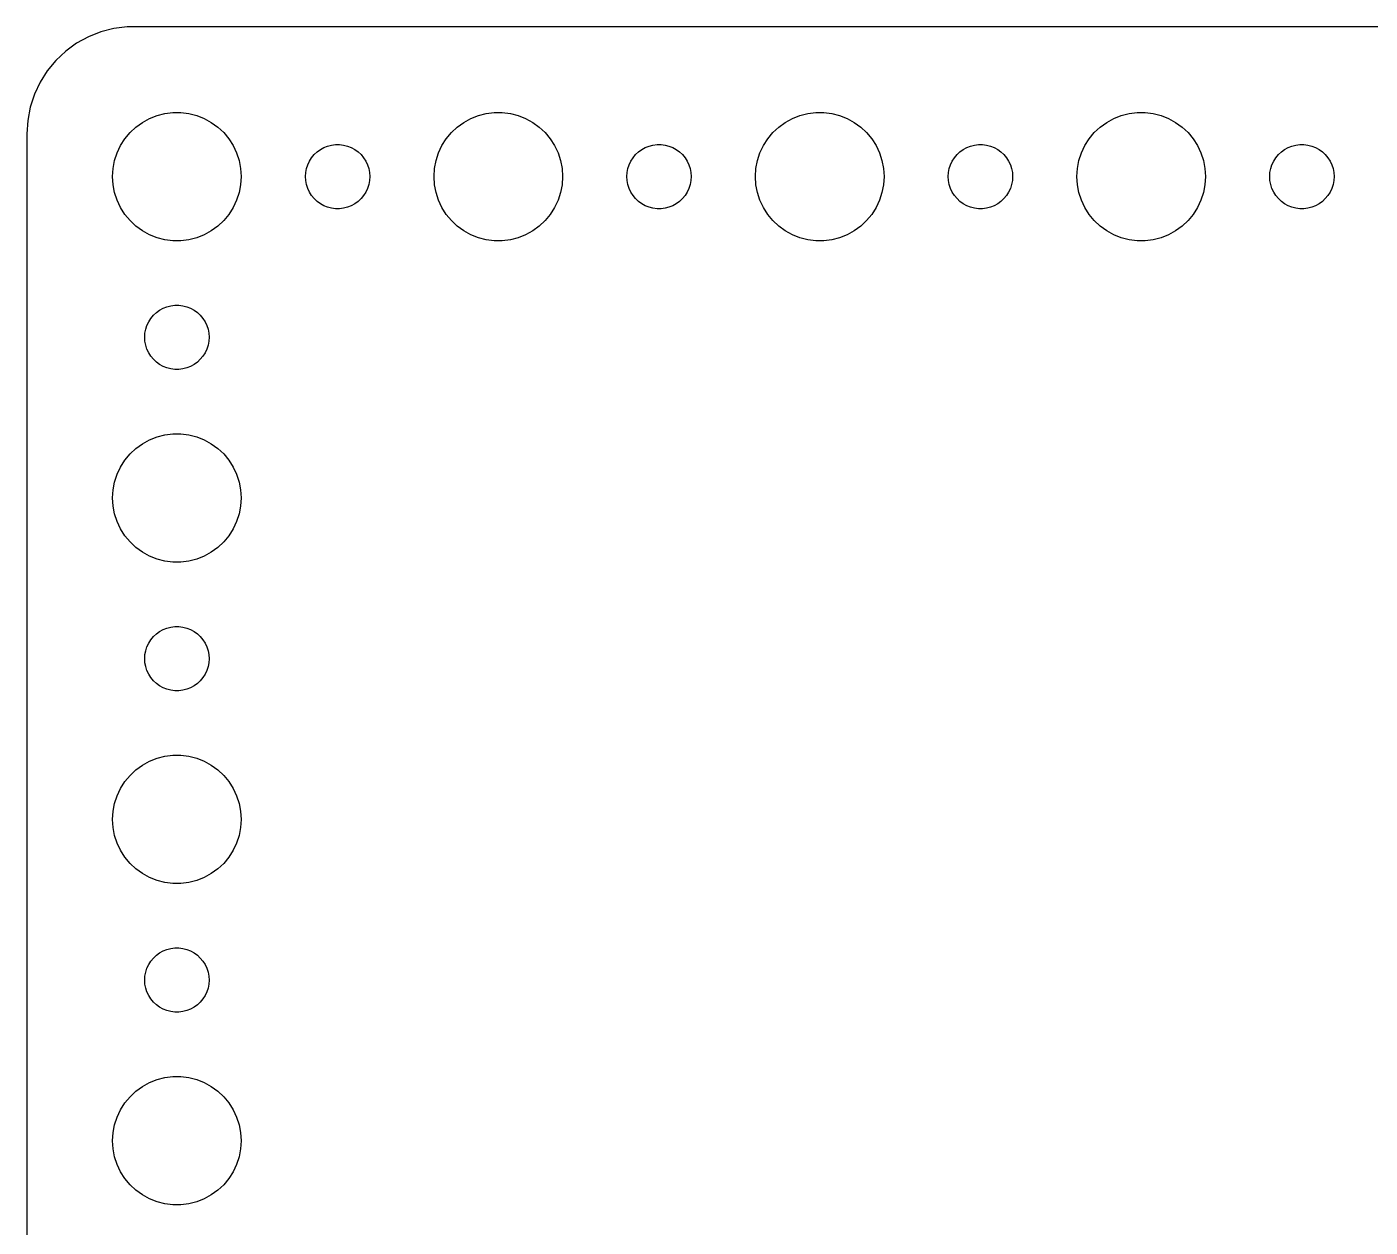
# Model space of a CAD drawing. Header units: metres. Extents: x -134 to 134, y 176 to 394.
# Drawn here: x -134.5 to -71.8, y 338 to 394 of the extents above; entities that cross this region are included whole.
import ezdxf

# ---------------------------------------------------------------- set-up
doc = ezdxf.new("R2010")
doc.units = ezdxf.units.M

msp = doc.modelspace()

# ---------------------------------------------------------------- linework, layer by layer
for p, q in [((-131.045, 393.755), (-131.629, 393.524)), ((-130.437, 393.911), (-131.045, 393.755)), ((-129.814, 393.99), (-130.437, 393.911)), ((129.814, 393.99), (-129.814, 393.99)), ((-132.179, 393.222), (-132.687, 392.853)), ((-131.629, 393.524), (-132.179, 393.222)), ((-133.145, 392.423), (-133.545, 391.939)), ((-132.687, 392.853), (-133.145, 392.423)), ((-133.545, 391.939), (-133.882, 391.409)), ((-133.882, 391.409), (-134.149, 390.841)), ((-134.149, 390.841), (-134.343, 390.243)), ((-134.343, 390.243), (-134.461, 389.627)), ((-128.427, 389.853), (-128.062, 389.947)), ((-128.062, 389.947), (-127.688, 389.994)), ((-127.688, 389.994), (-127.312, 389.994)), ((-127.312, 389.994), (-126.938, 389.947)), ((-126.938, 389.947), (-126.573, 389.853)), ((-113.427, 389.853), (-113.062, 389.947)), ((-113.062, 389.947), (-112.688, 389.994)), ((-112.688, 389.994), (-112.312, 389.994)), ((-112.312, 389.994), (-111.938, 389.947)), ((-111.938, 389.947), (-111.573, 389.853)), ((-98.427, 389.853), (-98.0621, 389.947)), ((-98.0621, 389.947), (-97.6884, 389.994)), ((-97.6884, 389.994), (-97.3116, 389.994)), ((-97.3116, 389.994), (-96.9379, 389.947)), ((-96.9379, 389.947), (-96.573, 389.853)), ((-83.427, 389.853), (-83.0621, 389.947)), ((-83.0621, 389.947), (-82.6884, 389.994)), ((-82.6884, 389.994), (-82.3116, 389.994)), ((-82.3116, 389.994), (-81.9379, 389.947)), ((-81.9379, 389.947), (-81.573, 389.853)), ((-134.461, 389.627), (-134.5, 389)), ((-129.687, 389.054), (-129.412, 389.312)), ((-129.412, 389.312), (-129.107, 389.533)), ((-129.107, 389.533), (-128.777, 389.714)), ((-128.777, 389.714), (-128.427, 389.853)), ((-126.573, 389.853), (-126.223, 389.714)), ((-126.223, 389.714), (-125.893, 389.533)), ((-125.893, 389.533), (-125.588, 389.312)), ((-125.588, 389.312), (-125.313, 389.054)), ((-114.687, 389.054), (-114.412, 389.312)), ((-114.412, 389.312), (-114.107, 389.533)), ((-114.107, 389.533), (-113.777, 389.714)), ((-113.777, 389.714), (-113.427, 389.853)), ((-111.573, 389.853), (-111.223, 389.714)), ((-111.223, 389.714), (-110.893, 389.533)), ((-110.893, 389.533), (-110.588, 389.312)), ((-110.588, 389.312), (-110.313, 389.054)), ((-99.6869, 389.054), (-99.4123, 389.312)), ((-99.4123, 389.312), (-99.1075, 389.533)), ((-99.1075, 389.533), (-98.7773, 389.714)), ((-98.7773, 389.714), (-98.427, 389.853)), ((-96.573, 389.853), (-96.2227, 389.714)), ((-96.2227, 389.714), (-95.8925, 389.533)), ((-95.8925, 389.533), (-95.5877, 389.312)), ((-95.5877, 389.312), (-95.3131, 389.054)), ((-84.6869, 389.054), (-84.4123, 389.312)), ((-84.4123, 389.312), (-84.1075, 389.533)), ((-84.1075, 389.533), (-83.7773, 389.714)), ((-83.7773, 389.714), (-83.427, 389.853)), ((-81.573, 389.853), (-81.2227, 389.714)), ((-81.2227, 389.714), (-80.8925, 389.533)), ((-80.8925, 389.533), (-80.5877, 389.312)), ((-80.5877, 389.312), (-80.3131, 389.054)), ((-134.5, 389), (-134.5, 295)), ((-130.129, 388.445), (-129.927, 388.763)), ((-129.927, 388.763), (-129.687, 389.054)), ((-125.313, 389.054), (-125.073, 388.763)), ((-125.073, 388.763), (-124.871, 388.445)), ((-115.129, 388.445), (-114.927, 388.763)), ((-114.927, 388.763), (-114.687, 389.054)), ((-110.313, 389.054), (-110.073, 388.763)), ((-110.073, 388.763), (-109.871, 388.445)), ((-100.129, 388.445), (-99.927, 388.763)), ((-99.927, 388.763), (-99.6869, 389.054)), ((-95.3131, 389.054), (-95.073, 388.763)), ((-95.073, 388.763), (-94.8711, 388.445)), ((-85.1289, 388.445), (-84.927, 388.763)), ((-84.927, 388.763), (-84.6869, 389.054)), ((-80.3131, 389.054), (-80.073, 388.763)), ((-80.073, 388.763), (-79.8711, 388.445)), ((-130.406, 387.746), (-130.289, 388.104)), ((-130.289, 388.104), (-130.129, 388.445)), ((-124.871, 388.445), (-124.711, 388.104)), ((-124.711, 388.104), (-124.594, 387.746)), ((-121.214, 387.882), (-121.093, 388.027)), ((-121.093, 388.027), (-120.956, 388.156)), ((-120.956, 388.156), (-120.804, 388.266)), ((-120.804, 388.266), (-120.639, 388.357)), ((-120.639, 388.357), (-120.464, 388.427)), ((-120.464, 388.427), (-120.281, 388.473)), ((-120.281, 388.473), (-120.094, 388.497)), ((-120.094, 388.497), (-119.906, 388.497)), ((-119.906, 388.497), (-119.719, 388.473)), ((-119.719, 388.473), (-119.536, 388.427)), ((-119.536, 388.427), (-119.361, 388.357)), ((-119.361, 388.357), (-119.196, 388.266)), ((-119.196, 388.266), (-119.044, 388.156)), ((-119.044, 388.156), (-118.907, 388.027)), ((-118.907, 388.027), (-118.786, 387.882)), ((-115.406, 387.746), (-115.289, 388.104)), ((-115.289, 388.104), (-115.129, 388.445)), ((-109.871, 388.445), (-109.711, 388.104)), ((-109.711, 388.104), (-109.594, 387.746)), ((-106.214, 387.882), (-106.093, 388.027)), ((-106.093, 388.027), (-105.956, 388.156)), ((-105.956, 388.156), (-105.804, 388.266)), ((-105.804, 388.266), (-105.639, 388.357)), ((-105.639, 388.357), (-105.464, 388.427)), ((-105.464, 388.427), (-105.281, 388.473)), ((-105.281, 388.473), (-105.094, 388.497)), ((-105.094, 388.497), (-104.906, 388.497)), ((-104.906, 388.497), (-104.719, 388.473)), ((-104.719, 388.473), (-104.536, 388.427)), ((-104.536, 388.427), (-104.361, 388.357)), ((-104.361, 388.357), (-104.196, 388.266)), ((-104.196, 388.266), (-104.044, 388.156)), ((-104.044, 388.156), (-103.907, 388.027)), ((-103.907, 388.027), (-103.786, 387.882)), ((-100.406, 387.746), (-100.289, 388.104)), ((-100.289, 388.104), (-100.129, 388.445)), ((-94.8711, 388.445), (-94.7107, 388.104)), ((-94.7107, 388.104), (-94.5943, 387.746)), ((-91.2135, 387.882), (-91.0934, 388.027)), ((-91.0934, 388.027), (-90.9561, 388.156)), ((-90.9561, 388.156), (-90.8037, 388.266)), ((-90.8037, 388.266), (-90.6387, 388.357)), ((-90.6387, 388.357), (-90.4635, 388.427)), ((-90.4635, 388.427), (-90.2811, 388.473)), ((-90.2811, 388.473), (-90.0942, 388.497)), ((-90.0942, 388.497), (-89.9058, 388.497)), ((-89.9058, 388.497), (-89.7189, 388.473)), ((-89.7189, 388.473), (-89.5365, 388.427)), ((-89.5365, 388.427), (-89.3613, 388.357)), ((-89.3613, 388.357), (-89.1963, 388.266)), ((-89.1963, 388.266), (-89.0439, 388.156)), ((-89.0439, 388.156), (-88.9065, 388.027)), ((-88.9065, 388.027), (-88.7865, 387.882)), ((-85.4057, 387.746), (-85.2893, 388.104)), ((-85.2893, 388.104), (-85.1289, 388.445)), ((-79.8711, 388.445), (-79.7107, 388.104)), ((-79.7107, 388.104), (-79.5943, 387.746)), ((-76.2135, 387.882), (-76.0934, 388.027)), ((-76.0934, 388.027), (-75.9561, 388.156)), ((-75.9561, 388.156), (-75.8037, 388.266)), ((-75.8037, 388.266), (-75.6387, 388.357)), ((-75.6387, 388.357), (-75.4635, 388.427)), ((-75.4635, 388.427), (-75.2811, 388.473)), ((-75.2811, 388.473), (-75.0942, 388.497)), ((-75.0942, 388.497), (-74.9058, 388.497)), ((-74.9058, 388.497), (-74.7189, 388.473)), ((-74.7189, 388.473), (-74.5365, 388.427)), ((-74.5365, 388.427), (-74.3613, 388.357)), ((-74.3613, 388.357), (-74.1963, 388.266)), ((-74.1963, 388.266), (-74.0439, 388.156)), ((-74.0439, 388.156), (-73.9065, 388.027)), ((-73.9065, 388.027), (-73.7865, 387.882)), ((-130.476, 387.376), (-130.406, 387.746)), ((-124.594, 387.746), (-124.524, 387.376)), ((-121.453, 387.373), (-121.395, 387.552)), ((-121.395, 387.552), (-121.314, 387.723)), ((-121.314, 387.723), (-121.214, 387.882)), ((-118.786, 387.882), (-118.686, 387.723)), ((-118.686, 387.723), (-118.605, 387.552)), ((-118.605, 387.552), (-118.547, 387.373)), ((-115.476, 387.376), (-115.406, 387.746)), ((-109.594, 387.746), (-109.524, 387.376)), ((-106.453, 387.373), (-106.395, 387.552)), ((-106.395, 387.552), (-106.314, 387.723)), ((-106.314, 387.723), (-106.214, 387.882)), ((-103.786, 387.882), (-103.686, 387.723)), ((-103.686, 387.723), (-103.605, 387.552)), ((-103.605, 387.552), (-103.547, 387.373)), ((-100.476, 387.376), (-100.406, 387.746)), ((-94.5943, 387.746), (-94.5237, 387.376)), ((-91.4529, 387.373), (-91.3947, 387.552)), ((-91.3947, 387.552), (-91.3145, 387.723)), ((-91.3145, 387.723), (-91.2135, 387.882)), ((-88.7865, 387.882), (-88.6855, 387.723)), ((-88.6855, 387.723), (-88.6053, 387.552)), ((-88.6053, 387.552), (-88.5471, 387.373)), ((-85.4763, 387.376), (-85.4057, 387.746)), ((-79.5943, 387.746), (-79.5237, 387.376)), ((-76.4529, 387.373), (-76.3947, 387.552)), ((-76.3947, 387.552), (-76.3145, 387.723)), ((-76.3145, 387.723), (-76.2135, 387.882)), ((-73.7865, 387.882), (-73.6855, 387.723)), ((-73.6855, 387.723), (-73.6053, 387.552)), ((-73.6053, 387.552), (-73.5471, 387.373)), ((-130.5, 387), (-130.476, 387.376)), ((-130.476, 386.624), (-130.5, 387)), ((-124.524, 387.376), (-124.5, 387)), ((-124.5, 387), (-124.524, 386.624)), ((-121.5, 387), (-121.488, 387.188)), ((-121.488, 386.812), (-121.5, 387)), ((-121.488, 387.188), (-121.453, 387.373)), ((-121.453, 386.627), (-121.488, 386.812)), ((-118.547, 387.373), (-118.512, 387.188)), ((-118.512, 386.812), (-118.547, 386.627)), ((-118.512, 387.188), (-118.5, 387)), ((-118.5, 387), (-118.512, 386.812)), ((-115.5, 387), (-115.476, 387.376)), ((-115.476, 386.624), (-115.5, 387)), ((-109.524, 387.376), (-109.5, 387)), ((-109.5, 387), (-109.524, 386.624)), ((-106.5, 387), (-106.488, 387.188)), ((-106.488, 386.812), (-106.5, 387)), ((-106.488, 387.188), (-106.453, 387.373)), ((-106.453, 386.627), (-106.488, 386.812)), ((-103.547, 387.373), (-103.512, 387.188)), ((-103.512, 386.812), (-103.547, 386.627)), ((-103.512, 387.188), (-103.5, 387)), ((-103.5, 387), (-103.512, 386.812)), ((-100.5, 387), (-100.476, 387.376)), ((-100.476, 386.624), (-100.5, 387)), ((-94.5237, 387.376), (-94.5, 387)), ((-94.5, 387), (-94.5237, 386.624)), ((-91.5, 387), (-91.4882, 387.188)), ((-91.4882, 386.812), (-91.5, 387)), ((-91.4882, 387.188), (-91.4529, 387.373)), ((-91.4529, 386.627), (-91.4882, 386.812)), ((-88.5471, 387.373), (-88.5118, 387.188)), ((-88.5118, 386.812), (-88.5471, 386.627)), ((-88.5118, 387.188), (-88.5, 387)), ((-88.5, 387), (-88.5118, 386.812)), ((-85.5, 387), (-85.4763, 387.376)), ((-85.4763, 386.624), (-85.5, 387)), ((-79.5237, 387.376), (-79.5, 387)), ((-79.5, 387), (-79.5237, 386.624)), ((-76.5, 387), (-76.4882, 387.188)), ((-76.4882, 386.812), (-76.5, 387)), ((-76.4882, 387.188), (-76.4529, 387.373)), ((-76.4529, 386.627), (-76.4882, 386.812)), ((-73.5471, 387.373), (-73.5118, 387.188)), ((-73.5118, 386.812), (-73.5471, 386.627)), ((-73.5118, 387.188), (-73.5, 387)), ((-73.5, 387), (-73.5118, 386.812)), ((-130.406, 386.254), (-130.476, 386.624)), ((-130.289, 385.896), (-130.406, 386.254)), ((-124.594, 386.254), (-124.711, 385.896)), ((-124.524, 386.624), (-124.594, 386.254)), ((-121.395, 386.448), (-121.453, 386.627)), ((-121.314, 386.277), (-121.395, 386.448)), ((-121.214, 386.118), (-121.314, 386.277)), ((-118.686, 386.277), (-118.786, 386.118)), ((-118.605, 386.448), (-118.686, 386.277)), ((-118.547, 386.627), (-118.605, 386.448)), ((-115.406, 386.254), (-115.476, 386.624)), ((-115.289, 385.896), (-115.406, 386.254)), ((-109.594, 386.254), (-109.711, 385.896)), ((-109.524, 386.624), (-109.594, 386.254)), ((-106.395, 386.448), (-106.453, 386.627)), ((-106.314, 386.277), (-106.395, 386.448)), ((-106.214, 386.118), (-106.314, 386.277)), ((-103.686, 386.277), (-103.786, 386.118)), ((-103.605, 386.448), (-103.686, 386.277)), ((-103.547, 386.627), (-103.605, 386.448)), ((-100.406, 386.254), (-100.476, 386.624)), ((-100.289, 385.896), (-100.406, 386.254)), ((-94.5943, 386.254), (-94.7107, 385.896)), ((-94.5237, 386.624), (-94.5943, 386.254)), ((-91.3947, 386.448), (-91.4529, 386.627)), ((-91.3145, 386.277), (-91.3947, 386.448)), ((-91.2135, 386.118), (-91.3145, 386.277)), ((-88.6855, 386.277), (-88.7865, 386.118)), ((-88.6053, 386.448), (-88.6855, 386.277)), ((-88.5471, 386.627), (-88.6053, 386.448)), ((-85.4057, 386.254), (-85.4763, 386.624)), ((-85.2893, 385.896), (-85.4057, 386.254)), ((-79.5943, 386.254), (-79.7107, 385.896)), ((-79.5237, 386.624), (-79.5943, 386.254)), ((-76.3947, 386.448), (-76.4529, 386.627)), ((-76.3145, 386.277), (-76.3947, 386.448)), ((-76.2135, 386.118), (-76.3145, 386.277)), ((-73.6855, 386.277), (-73.7865, 386.118)), ((-73.6053, 386.448), (-73.6855, 386.277)), ((-73.5471, 386.627), (-73.6053, 386.448)), ((-130.129, 385.555), (-130.289, 385.896)), ((-129.927, 385.237), (-130.129, 385.555)), ((-124.871, 385.555), (-125.073, 385.237)), ((-124.711, 385.896), (-124.871, 385.555)), ((-121.093, 385.973), (-121.214, 386.118)), ((-120.956, 385.844), (-121.093, 385.973)), ((-120.804, 385.734), (-120.956, 385.844)), ((-120.639, 385.643), (-120.804, 385.734)), ((-120.464, 385.573), (-120.639, 385.643)), ((-120.281, 385.527), (-120.464, 385.573)), ((-120.094, 385.503), (-120.281, 385.527)), ((-119.719, 385.527), (-119.906, 385.503)), ((-119.536, 385.573), (-119.719, 385.527)), ((-119.361, 385.643), (-119.536, 385.573)), ((-119.196, 385.734), (-119.361, 385.643)), ((-119.044, 385.844), (-119.196, 385.734)), ((-118.907, 385.973), (-119.044, 385.844)), ((-118.786, 386.118), (-118.907, 385.973)), ((-115.129, 385.555), (-115.289, 385.896)), ((-114.927, 385.237), (-115.129, 385.555)), ((-109.871, 385.555), (-110.073, 385.237)), ((-109.711, 385.896), (-109.871, 385.555)), ((-106.093, 385.973), (-106.214, 386.118)), ((-105.956, 385.844), (-106.093, 385.973)), ((-105.804, 385.734), (-105.956, 385.844)), ((-105.639, 385.643), (-105.804, 385.734)), ((-105.464, 385.573), (-105.639, 385.643)), ((-105.281, 385.527), (-105.464, 385.573)), ((-105.094, 385.503), (-105.281, 385.527)), ((-104.719, 385.527), (-104.906, 385.503)), ((-104.536, 385.573), (-104.719, 385.527)), ((-104.361, 385.643), (-104.536, 385.573)), ((-104.196, 385.734), (-104.361, 385.643)), ((-104.044, 385.844), (-104.196, 385.734)), ((-103.907, 385.973), (-104.044, 385.844)), ((-103.786, 386.118), (-103.907, 385.973)), ((-100.129, 385.555), (-100.289, 385.896)), ((-99.927, 385.237), (-100.129, 385.555)), ((-94.8711, 385.555), (-95.073, 385.237)), ((-94.7107, 385.896), (-94.8711, 385.555)), ((-91.0934, 385.973), (-91.2135, 386.118)), ((-90.9561, 385.844), (-91.0934, 385.973)), ((-90.8037, 385.734), (-90.9561, 385.844)), ((-90.6387, 385.643), (-90.8037, 385.734)), ((-90.4635, 385.573), (-90.6387, 385.643)), ((-90.2811, 385.527), (-90.4635, 385.573)), ((-90.0942, 385.503), (-90.2811, 385.527)), ((-89.7189, 385.527), (-89.9058, 385.503)), ((-89.5365, 385.573), (-89.7189, 385.527)), ((-89.3613, 385.643), (-89.5365, 385.573)), ((-89.1963, 385.734), (-89.3613, 385.643)), ((-89.0439, 385.844), (-89.1963, 385.734)), ((-88.9065, 385.973), (-89.0439, 385.844)), ((-88.7865, 386.118), (-88.9065, 385.973)), ((-85.1289, 385.555), (-85.2893, 385.896)), ((-84.927, 385.237), (-85.1289, 385.555)), ((-79.8711, 385.555), (-80.073, 385.237)), ((-79.7107, 385.896), (-79.8711, 385.555)), ((-76.0934, 385.973), (-76.2135, 386.118)), ((-75.9561, 385.844), (-76.0934, 385.973)), ((-75.8037, 385.734), (-75.9561, 385.844)), ((-75.6387, 385.643), (-75.8037, 385.734)), ((-75.4635, 385.573), (-75.6387, 385.643)), ((-75.2811, 385.527), (-75.4635, 385.573)), ((-75.0942, 385.503), (-75.2811, 385.527)), ((-74.7189, 385.527), (-74.9058, 385.503)), ((-74.5365, 385.573), (-74.7189, 385.527)), ((-74.3613, 385.643), (-74.5365, 385.573)), ((-74.1963, 385.734), (-74.3613, 385.643)), ((-74.0439, 385.844), (-74.1963, 385.734)), ((-73.9065, 385.973), (-74.0439, 385.844)), ((-73.7865, 386.118), (-73.9065, 385.973)), ((-129.687, 384.946), (-129.927, 385.237)), ((-129.412, 384.688), (-129.687, 384.946)), ((-125.313, 384.946), (-125.588, 384.688)), ((-125.073, 385.237), (-125.313, 384.946)), ((-119.906, 385.503), (-120.094, 385.503)), ((-114.687, 384.946), (-114.927, 385.237)), ((-114.412, 384.688), (-114.687, 384.946)), ((-110.313, 384.946), (-110.588, 384.688)), ((-110.073, 385.237), (-110.313, 384.946)), ((-104.906, 385.503), (-105.094, 385.503)), ((-99.6869, 384.946), (-99.927, 385.237)), ((-99.4123, 384.688), (-99.6869, 384.946)), ((-95.3131, 384.946), (-95.5877, 384.688)), ((-95.073, 385.237), (-95.3131, 384.946)), ((-89.9058, 385.503), (-90.0942, 385.503)), ((-84.6869, 384.946), (-84.927, 385.237)), ((-84.4123, 384.688), (-84.6869, 384.946)), ((-80.3131, 384.946), (-80.5877, 384.688)), ((-80.073, 385.237), (-80.3131, 384.946)), ((-74.9058, 385.503), (-75.0942, 385.503)), ((-129.107, 384.467), (-129.412, 384.688)), ((-128.777, 384.286), (-129.107, 384.467)), ((-128.427, 384.147), (-128.777, 384.286)), ((-126.223, 384.286), (-126.573, 384.147)), ((-125.893, 384.467), (-126.223, 384.286)), ((-125.588, 384.688), (-125.893, 384.467)), ((-114.107, 384.467), (-114.412, 384.688)), ((-113.777, 384.286), (-114.107, 384.467)), ((-113.427, 384.147), (-113.777, 384.286)), ((-111.223, 384.286), (-111.573, 384.147)), ((-110.893, 384.467), (-111.223, 384.286)), ((-110.588, 384.688), (-110.893, 384.467)), ((-99.1075, 384.467), (-99.4123, 384.688)), ((-98.7773, 384.286), (-99.1075, 384.467)), ((-98.427, 384.147), (-98.7773, 384.286)), ((-96.2227, 384.286), (-96.573, 384.147)), ((-95.8925, 384.467), (-96.2227, 384.286)), ((-95.5877, 384.688), (-95.8925, 384.467)), ((-84.1075, 384.467), (-84.4123, 384.688)), ((-83.7773, 384.286), (-84.1075, 384.467)), ((-83.427, 384.147), (-83.7773, 384.286)), ((-81.2227, 384.286), (-81.573, 384.147)), ((-80.8925, 384.467), (-81.2227, 384.286)), ((-80.5877, 384.688), (-80.8925, 384.467)), ((-128.062, 384.053), (-128.427, 384.147)), ((-127.688, 384.006), (-128.062, 384.053)), ((-127.312, 384.006), (-127.688, 384.006)), ((-126.938, 384.053), (-127.312, 384.006)), ((-126.573, 384.147), (-126.938, 384.053)), ((-113.062, 384.053), (-113.427, 384.147)), ((-112.688, 384.006), (-113.062, 384.053)), ((-112.312, 384.006), (-112.688, 384.006)), ((-111.938, 384.053), (-112.312, 384.006)), ((-111.573, 384.147), (-111.938, 384.053)), ((-98.0621, 384.053), (-98.427, 384.147)), ((-97.6884, 384.006), (-98.0621, 384.053)), ((-97.3116, 384.006), (-97.6884, 384.006)), ((-96.9379, 384.053), (-97.3116, 384.006)), ((-96.573, 384.147), (-96.9379, 384.053)), ((-83.0621, 384.053), (-83.427, 384.147)), ((-82.6884, 384.006), (-83.0621, 384.053)), ((-82.3116, 384.006), (-82.6884, 384.006)), ((-81.9379, 384.053), (-82.3116, 384.006)), ((-81.573, 384.147), (-81.9379, 384.053)), ((-128.714, 380.382), (-128.593, 380.527)), ((-128.593, 380.527), (-128.456, 380.656)), ((-128.456, 380.656), (-128.304, 380.766)), ((-128.304, 380.766), (-128.139, 380.857)), ((-128.139, 380.857), (-127.964, 380.927)), ((-127.964, 380.927), (-127.781, 380.973)), ((-127.781, 380.973), (-127.594, 380.997)), ((-127.594, 380.997), (-127.406, 380.997)), ((-127.406, 380.997), (-127.219, 380.973)), ((-127.219, 380.973), (-127.036, 380.927)), ((-127.036, 380.927), (-126.861, 380.857)), ((-126.861, 380.857), (-126.696, 380.766)), ((-126.696, 380.766), (-126.544, 380.656)), ((-126.544, 380.656), (-126.407, 380.527)), ((-126.407, 380.527), (-126.286, 380.382)), ((-128.988, 379.688), (-128.953, 379.873)), ((-128.953, 379.873), (-128.895, 380.052)), ((-128.895, 380.052), (-128.814, 380.223)), ((-128.814, 380.223), (-128.714, 380.382)), ((-126.286, 380.382), (-126.186, 380.223)), ((-126.186, 380.223), (-126.105, 380.052)), ((-126.105, 380.052), (-126.047, 379.873)), ((-126.047, 379.873), (-126.012, 379.688)), ((-129, 379.5), (-128.988, 379.688)), ((-128.988, 379.312), (-129, 379.5)), ((-128.953, 379.127), (-128.988, 379.312)), ((-126.012, 379.312), (-126.047, 379.127)), ((-126.012, 379.688), (-126, 379.5)), ((-126, 379.5), (-126.012, 379.312)), ((-128.895, 378.948), (-128.953, 379.127)), ((-128.814, 378.777), (-128.895, 378.948)), ((-128.714, 378.618), (-128.814, 378.777)), ((-128.593, 378.473), (-128.714, 378.618)), ((-126.286, 378.618), (-126.407, 378.473)), ((-126.186, 378.777), (-126.286, 378.618)), ((-126.105, 378.948), (-126.186, 378.777)), ((-126.047, 379.127), (-126.105, 378.948)), ((-128.456, 378.344), (-128.593, 378.473)), ((-128.304, 378.234), (-128.456, 378.344)), ((-128.139, 378.143), (-128.304, 378.234)), ((-127.964, 378.073), (-128.139, 378.143)), ((-127.781, 378.027), (-127.964, 378.073)), ((-127.594, 378.003), (-127.781, 378.027)), ((-127.406, 378.003), (-127.594, 378.003)), ((-127.219, 378.027), (-127.406, 378.003)), ((-127.036, 378.073), (-127.219, 378.027)), ((-126.861, 378.143), (-127.036, 378.073)), ((-126.696, 378.234), (-126.861, 378.143)), ((-126.544, 378.344), (-126.696, 378.234)), ((-126.407, 378.473), (-126.544, 378.344)), ((-128.427, 374.853), (-128.062, 374.947)), ((-128.062, 374.947), (-127.688, 374.994)), ((-127.688, 374.994), (-127.312, 374.994)), ((-127.312, 374.994), (-126.938, 374.947)), ((-126.938, 374.947), (-126.573, 374.853)), ((-129.687, 374.054), (-129.412, 374.312)), ((-129.412, 374.312), (-129.107, 374.533)), ((-129.107, 374.533), (-128.777, 374.714)), ((-128.777, 374.714), (-128.427, 374.853)), ((-126.573, 374.853), (-126.223, 374.714)), ((-126.223, 374.714), (-125.893, 374.533)), ((-125.893, 374.533), (-125.588, 374.312)), ((-125.588, 374.312), (-125.313, 374.054)), ((-130.129, 373.445), (-129.927, 373.763)), ((-129.927, 373.763), (-129.687, 374.054)), ((-125.313, 374.054), (-125.073, 373.763)), ((-125.073, 373.763), (-124.871, 373.445)), ((-130.406, 372.746), (-130.289, 373.104)), ((-130.289, 373.104), (-130.129, 373.445)), ((-124.871, 373.445), (-124.711, 373.104)), ((-124.711, 373.104), (-124.594, 372.746)), ((-130.5, 372), (-130.476, 372.376)), ((-130.476, 372.376), (-130.406, 372.746)), ((-124.594, 372.746), (-124.524, 372.376)), ((-124.524, 372.376), (-124.5, 372)), ((-130.476, 371.624), (-130.5, 372)), ((-124.5, 372), (-124.524, 371.624)), ((-130.406, 371.254), (-130.476, 371.624)), ((-130.289, 370.896), (-130.406, 371.254)), ((-124.594, 371.254), (-124.711, 370.896)), ((-124.524, 371.624), (-124.594, 371.254)), ((-130.129, 370.555), (-130.289, 370.896)), ((-129.927, 370.237), (-130.129, 370.555)), ((-124.871, 370.555), (-125.073, 370.237)), ((-124.711, 370.896), (-124.871, 370.555)), ((-129.687, 369.946), (-129.927, 370.237)), ((-129.412, 369.688), (-129.687, 369.946)), ((-125.313, 369.946), (-125.588, 369.688)), ((-125.073, 370.237), (-125.313, 369.946)), ((-129.107, 369.467), (-129.412, 369.688)), ((-128.777, 369.286), (-129.107, 369.467)), ((-128.427, 369.147), (-128.777, 369.286)), ((-126.223, 369.286), (-126.573, 369.147)), ((-125.893, 369.467), (-126.223, 369.286)), ((-125.588, 369.688), (-125.893, 369.467)), ((-128.062, 369.053), (-128.427, 369.147)), ((-127.688, 369.006), (-128.062, 369.053)), ((-127.312, 369.006), (-127.688, 369.006)), ((-126.938, 369.053), (-127.312, 369.006)), ((-126.573, 369.147), (-126.938, 369.053)), ((-128.714, 365.382), (-128.593, 365.527)), ((-128.593, 365.527), (-128.456, 365.656)), ((-128.456, 365.656), (-128.304, 365.766)), ((-128.304, 365.766), (-128.139, 365.857)), ((-128.139, 365.857), (-127.964, 365.927)), ((-127.964, 365.927), (-127.781, 365.973)), ((-127.781, 365.973), (-127.594, 365.997)), ((-127.594, 365.997), (-127.406, 365.997)), ((-127.406, 365.997), (-127.219, 365.973)), ((-127.219, 365.973), (-127.036, 365.927)), ((-127.036, 365.927), (-126.861, 365.857)), ((-126.861, 365.857), (-126.696, 365.766)), ((-126.696, 365.766), (-126.544, 365.656)), ((-126.544, 365.656), (-126.407, 365.527)), ((-126.407, 365.527), (-126.286, 365.382)), ((-128.988, 364.688), (-128.953, 364.873)), ((-128.953, 364.873), (-128.895, 365.052)), ((-128.895, 365.052), (-128.814, 365.223)), ((-128.814, 365.223), (-128.714, 365.382)), ((-126.286, 365.382), (-126.186, 365.223)), ((-126.186, 365.223), (-126.105, 365.052)), ((-126.105, 365.052), (-126.047, 364.873)), ((-126.047, 364.873), (-126.012, 364.688)), ((-129, 364.5), (-128.988, 364.688)), ((-128.988, 364.312), (-129, 364.5)), ((-128.953, 364.127), (-128.988, 364.312)), ((-126.012, 364.312), (-126.047, 364.127)), ((-126.012, 364.688), (-126, 364.5)), ((-126, 364.5), (-126.012, 364.312)), ((-128.895, 363.948), (-128.953, 364.127)), ((-128.814, 363.777), (-128.895, 363.948)), ((-128.714, 363.618), (-128.814, 363.777)), ((-128.593, 363.473), (-128.714, 363.618)), ((-126.286, 363.618), (-126.407, 363.473)), ((-126.186, 363.777), (-126.286, 363.618)), ((-126.105, 363.948), (-126.186, 363.777)), ((-126.047, 364.127), (-126.105, 363.948)), ((-128.456, 363.344), (-128.593, 363.473)), ((-128.304, 363.234), (-128.456, 363.344)), ((-128.139, 363.143), (-128.304, 363.234)), ((-127.964, 363.073), (-128.139, 363.143)), ((-127.781, 363.027), (-127.964, 363.073)), ((-127.594, 363.003), (-127.781, 363.027)), ((-127.406, 363.003), (-127.594, 363.003)), ((-127.219, 363.027), (-127.406, 363.003)), ((-127.036, 363.073), (-127.219, 363.027)), ((-126.861, 363.143), (-127.036, 363.073)), ((-126.696, 363.234), (-126.861, 363.143)), ((-126.544, 363.344), (-126.696, 363.234)), ((-126.407, 363.473), (-126.544, 363.344)), ((-128.777, 359.714), (-128.427, 359.853)), ((-128.427, 359.853), (-128.062, 359.947)), ((-128.062, 359.947), (-127.688, 359.994)), ((-127.688, 359.994), (-127.312, 359.994)), ((-127.312, 359.994), (-126.938, 359.947)), ((-126.938, 359.947), (-126.573, 359.853)), ((-126.573, 359.853), (-126.223, 359.714)), ((-129.687, 359.054), (-129.412, 359.312)), ((-129.412, 359.312), (-129.107, 359.533)), ((-129.107, 359.533), (-128.777, 359.714)), ((-126.223, 359.714), (-125.893, 359.533)), ((-125.893, 359.533), (-125.588, 359.312)), ((-125.588, 359.312), (-125.313, 359.054)), ((-130.129, 358.445), (-129.927, 358.763)), ((-129.927, 358.763), (-129.687, 359.054)), ((-125.313, 359.054), (-125.073, 358.763)), ((-125.073, 358.763), (-124.871, 358.445)), ((-130.406, 357.746), (-130.289, 358.104)), ((-130.289, 358.104), (-130.129, 358.445)), ((-124.871, 358.445), (-124.711, 358.104)), ((-124.711, 358.104), (-124.594, 357.746)), ((-130.5, 357), (-130.476, 357.376)), ((-130.476, 357.376), (-130.406, 357.746)), ((-124.594, 357.746), (-124.524, 357.376)), ((-124.524, 357.376), (-124.5, 357)), ((-130.476, 356.624), (-130.5, 357)), ((-124.5, 357), (-124.524, 356.624)), ((-130.406, 356.254), (-130.476, 356.624)), ((-130.289, 355.896), (-130.406, 356.254)), ((-124.594, 356.254), (-124.711, 355.896)), ((-124.524, 356.624), (-124.594, 356.254)), ((-130.129, 355.555), (-130.289, 355.896)), ((-129.927, 355.237), (-130.129, 355.555)), ((-124.871, 355.555), (-125.073, 355.237)), ((-124.711, 355.896), (-124.871, 355.555)), ((-129.687, 354.946), (-129.927, 355.237)), ((-129.412, 354.688), (-129.687, 354.946)), ((-125.313, 354.946), (-125.588, 354.688)), ((-125.073, 355.237), (-125.313, 354.946)), ((-129.107, 354.467), (-129.412, 354.688)), ((-128.777, 354.286), (-129.107, 354.467)), ((-128.427, 354.147), (-128.777, 354.286)), ((-126.223, 354.286), (-126.573, 354.147)), ((-125.893, 354.467), (-126.223, 354.286)), ((-125.588, 354.688), (-125.893, 354.467)), ((-128.062, 354.053), (-128.427, 354.147)), ((-127.688, 354.006), (-128.062, 354.053)), ((-127.312, 354.006), (-127.688, 354.006)), ((-126.938, 354.053), (-127.312, 354.006)), ((-126.573, 354.147), (-126.938, 354.053)), ((-128.714, 350.382), (-128.593, 350.527)), ((-128.593, 350.527), (-128.456, 350.656)), ((-128.456, 350.656), (-128.304, 350.766)), ((-128.304, 350.766), (-128.139, 350.857)), ((-128.139, 350.857), (-127.964, 350.927)), ((-127.964, 350.927), (-127.781, 350.973)), ((-127.781, 350.973), (-127.594, 350.997)), ((-127.594, 350.997), (-127.406, 350.997)), ((-127.406, 350.997), (-127.219, 350.973)), ((-127.219, 350.973), (-127.036, 350.927)), ((-127.036, 350.927), (-126.861, 350.857)), ((-126.861, 350.857), (-126.696, 350.766)), ((-126.696, 350.766), (-126.544, 350.656)), ((-126.544, 350.656), (-126.407, 350.527)), ((-126.407, 350.527), (-126.286, 350.382)), ((-128.988, 349.688), (-128.953, 349.873)), ((-128.953, 349.873), (-128.895, 350.052)), ((-128.895, 350.052), (-128.814, 350.223)), ((-128.814, 350.223), (-128.714, 350.382)), ((-126.286, 350.382), (-126.186, 350.223)), ((-126.186, 350.223), (-126.105, 350.052)), ((-126.105, 350.052), (-126.047, 349.873)), ((-126.047, 349.873), (-126.012, 349.688)), ((-129, 349.5), (-128.988, 349.688)), ((-128.988, 349.312), (-129, 349.5)), ((-128.953, 349.127), (-128.988, 349.312)), ((-126.012, 349.312), (-126.047, 349.127)), ((-126.012, 349.688), (-126, 349.5)), ((-126, 349.5), (-126.012, 349.312)), ((-128.895, 348.948), (-128.953, 349.127)), ((-128.814, 348.777), (-128.895, 348.948)), ((-128.714, 348.618), (-128.814, 348.777)), ((-128.593, 348.473), (-128.714, 348.618)), ((-126.286, 348.618), (-126.407, 348.473)), ((-126.186, 348.777), (-126.286, 348.618)), ((-126.105, 348.948), (-126.186, 348.777)), ((-126.047, 349.127), (-126.105, 348.948)), ((-128.456, 348.344), (-128.593, 348.473)), ((-128.304, 348.234), (-128.456, 348.344)), ((-128.139, 348.143), (-128.304, 348.234)), ((-127.964, 348.073), (-128.139, 348.143)), ((-127.781, 348.027), (-127.964, 348.073)), ((-127.594, 348.003), (-127.781, 348.027)), ((-127.406, 348.003), (-127.594, 348.003)), ((-127.219, 348.027), (-127.406, 348.003)), ((-127.036, 348.073), (-127.219, 348.027)), ((-126.861, 348.143), (-127.036, 348.073)), ((-126.696, 348.234), (-126.861, 348.143)), ((-126.544, 348.344), (-126.696, 348.234)), ((-126.407, 348.473), (-126.544, 348.344)), ((-128.777, 344.714), (-128.427, 344.853)), ((-128.427, 344.853), (-128.062, 344.947)), ((-128.062, 344.947), (-127.688, 344.994)), ((-127.688, 344.994), (-127.312, 344.994)), ((-127.312, 344.994), (-126.938, 344.947)), ((-126.938, 344.947), (-126.573, 344.853)), ((-126.573, 344.853), (-126.223, 344.714)), ((-129.687, 344.054), (-129.412, 344.312)), ((-129.412, 344.312), (-129.107, 344.533)), ((-129.107, 344.533), (-128.777, 344.714)), ((-126.223, 344.714), (-125.893, 344.533)), ((-125.893, 344.533), (-125.588, 344.312)), ((-125.588, 344.312), (-125.313, 344.054)), ((-130.129, 343.445), (-129.927, 343.763)), ((-129.927, 343.763), (-129.687, 344.054)), ((-125.313, 344.054), (-125.073, 343.763)), ((-125.073, 343.763), (-124.871, 343.445)), ((-130.406, 342.746), (-130.289, 343.104)), ((-130.289, 343.104), (-130.129, 343.445)), ((-124.871, 343.445), (-124.711, 343.104)), ((-124.711, 343.104), (-124.594, 342.746)), ((-130.5, 342), (-130.476, 342.376)), ((-130.476, 342.376), (-130.406, 342.746)), ((-124.594, 342.746), (-124.524, 342.376)), ((-124.524, 342.376), (-124.5, 342)), ((-130.476, 341.624), (-130.5, 342)), ((-124.5, 342), (-124.524, 341.624)), ((-130.406, 341.254), (-130.476, 341.624)), ((-130.289, 340.896), (-130.406, 341.254)), ((-124.594, 341.254), (-124.711, 340.896)), ((-124.524, 341.624), (-124.594, 341.254)), ((-130.129, 340.555), (-130.289, 340.896)), ((-129.927, 340.237), (-130.129, 340.555)), ((-124.871, 340.555), (-125.073, 340.237)), ((-124.711, 340.896), (-124.871, 340.555)), ((-129.687, 339.946), (-129.927, 340.237)), ((-129.412, 339.688), (-129.687, 339.946)), ((-125.313, 339.946), (-125.588, 339.688)), ((-125.073, 340.237), (-125.313, 339.946)), ((-129.107, 339.467), (-129.412, 339.688)), ((-128.777, 339.286), (-129.107, 339.467)), ((-128.427, 339.147), (-128.777, 339.286)), ((-128.062, 339.053), (-128.427, 339.147)), ((-126.573, 339.147), (-126.938, 339.053)), ((-126.223, 339.286), (-126.573, 339.147)), ((-125.893, 339.467), (-126.223, 339.286)), ((-125.588, 339.688), (-125.893, 339.467)), ((-127.688, 339.006), (-128.062, 339.053)), ((-127.312, 339.006), (-127.688, 339.006)), ((-126.938, 339.053), (-127.312, 339.006))]:
    msp.add_line(p, q)

doc.saveas('drawing.dxf')
